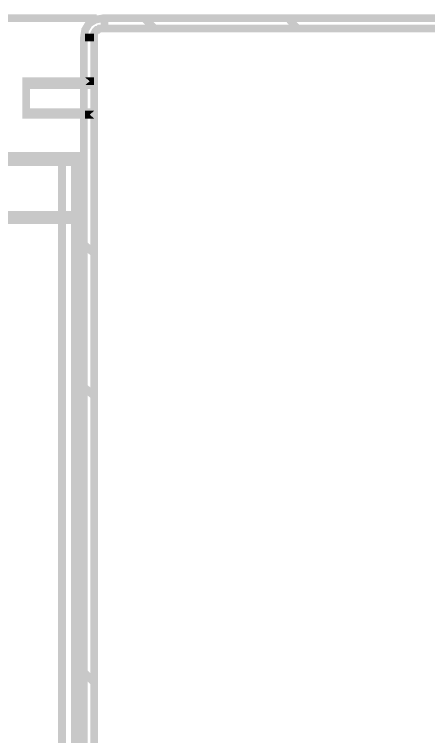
# Model space of a CAD drawing. Extents: x 0.1 to 11.6, y 0.3 to 16.2.
# Drawn here: x 8.478 to 9.015, y 14.108 to 15.045 of the extents above; entities that cross this region are included whole.
import ezdxf

# ---------------------------------------------------------------- set-up
doc = ezdxf.new("R2010")
doc.units = 0
doc.header["$MEASUREMENT"] = 0

msp = doc.modelspace()

# ---------------------------------------------------------------- linework, layer by layer
at = {"color": 0, "const_width": 0.01}
for points in [[(8.58501, 15.04), (7.62668, 15.04)], [(10.43, 15.04), (8.59332, 15.04), (8.58333, 15.0383), (8.57497, 15.0333), (8.56999, 15.025), (8.56836, 15.015), (8.56836, 11.9583)], [(8.595, 15.0267), (8.595, 15.04)], [(8.66, 15.0267), (8.64665, 15.04)], [(8.845, 15.0267), (8.83333, 15.04)], [(8.58165, 11.9583), (8.58165, 15.015), (8.58165, 15.0183), (8.58165, 15.02), (8.58333, 15.0233), (8.58501, 15.025), (8.58664, 15.025), (8.58832, 15.0267), (8.59169, 15.0267), (8.59332, 15.0267), (10.43, 15.0267), (10.43, 11.5367)], [(8.58165, 15.015), (8.56999, 15.015)], [(8.56836, 14.9583), (8.49333, 14.9583), (8.49333, 14.9567), (8.49333, 14.955), (8.49333, 14.9517), (8.49333, 14.9483), (8.49333, 14.945), (8.49333, 14.9417), (8.49333, 14.9367), (8.49333, 14.9317), (8.49333, 14.93), (8.49333, 14.925), (8.49333, 14.9217), (8.49333, 14.92), (8.49333, 14.9183), (8.49333, 14.9167), (8.49333, 14.915), (8.56836, 14.915)], [(8.58165, 14.9533), (8.49501, 14.9533)], [(8.49501, 14.9183), (8.58165, 14.9183)], [(8.45665, 14.8617), (8.55501, 14.8617), (8.55832, 14.86), (8.56168, 14.86), (8.56168, 14.8583), (8.565, 14.8567), (8.56668, 14.855), (8.56836, 14.8517), (8.56836, 14.85), (8.56836, 14.8483), (8.56836, 14.7917), (8.56836, 14.7883), (8.56836, 14.7867), (8.56668, 14.7833), (8.565, 14.7817), (8.56168, 14.78), (8.55832, 14.7783), (8.55501, 14.7783), (8.45665, 14.7783)], [(8.55501, 14.8617), (8.56836, 14.8617)], [(8.45665, 14.785), (8.55501, 14.785), (8.55664, 14.785), (8.55832, 14.785), (8.56, 14.785), (8.56, 14.7867), (8.56168, 14.7883), (8.56168, 14.79), (8.56168, 14.7917), (8.56168, 14.8483), (8.56168, 14.8483), (8.56168, 14.85), (8.56, 14.8517), (8.55832, 14.8533), (8.55664, 14.8533), (8.55501, 14.8533), (8.45665, 14.8533)], [(8.53999, 14.86), (8.53999, 12.1583)], [(8.55664, 14.86), (8.55664, 12.1433)], [(8.565, 14.86), (8.565, 12.0467)], [(8.53836, 14.7783), (8.53168, 14.785)], [(8.58165, 14.735), (8.56836, 14.7467)], [(8.58165, 14.55), (8.56836, 14.5617)], [(8.58165, 14.1783), (8.56836, 14.1917)]]:
    msp.add_lwpolyline(points, dxfattribs=at)
for points in [[(8.56999, 14.9583), (8.58165, 14.9583), (8.56999, 14.9583)], [(8.58165, 14.915), (8.56999, 14.915), (8.58165, 14.915)]]:
    msp.add_lwpolyline(points, close=True, dxfattribs=at)

doc.saveas('drawing.dxf')
